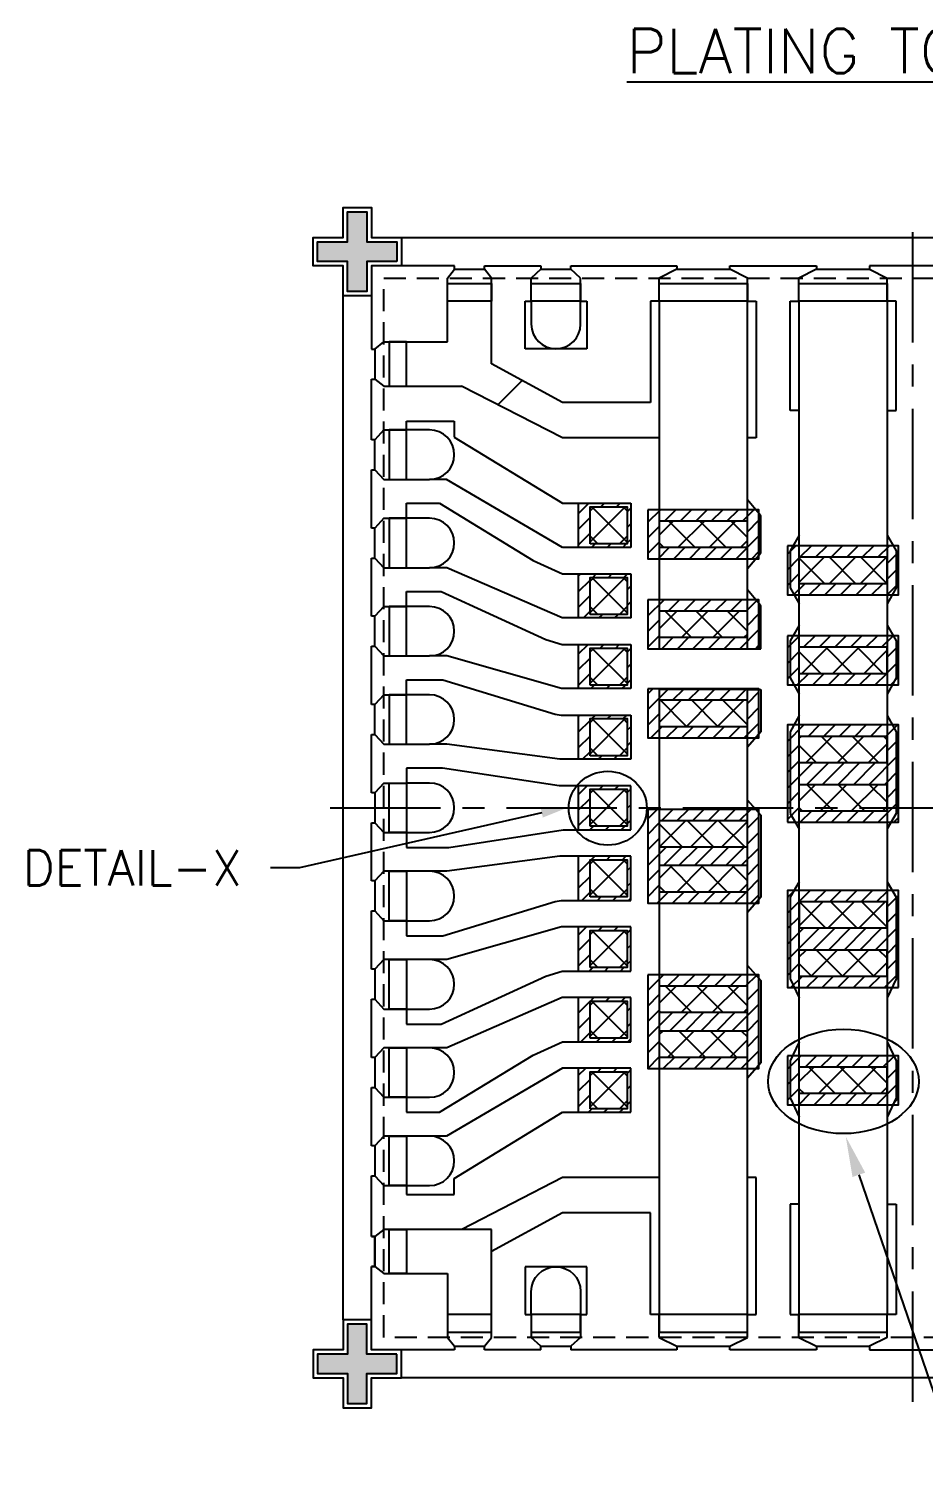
# Model space of a CAD drawing. Extents: x -48 to 208, y -118 to 47.
# Drawn here: x -47.9 to 2.8, y -53.1 to 28.9 of the extents above; entities that cross this region are included whole.
import ezdxf

# ---------------------------------------------------------------- set-up
doc = ezdxf.new("R2010")
doc.units = 0
doc.header["$LTSCALE"] = 5
doc.header["$MEASUREMENT"] = 0
doc.linetypes.add('CENTER', pattern=[2, 1.25, -0.25, 0.25, -0.25])
doc.linetypes.add('HIDDEN', pattern=[0.375, 0.25, -0.125])
doc.layers.get('0').update_dxf_attribs({"linetype": 'CONTINUOUS'})
for name, color, linetype in [('CENTER', 1, 'CENTER'), ('DIM', 3, 'CONTINUOUS'), ('HIDDEN', 6, 'HIDDEN'), ('Layer1', 4, 'CONTINUOUS'), ('SECTION', 6, 'CONTINUOUS')]:
    doc.layers.add(name, color=color, linetype=linetype)
doc.styles.add('ROMANS', font='romans.shx', dxfattribs={"height": 2})
pattern_1 = [(45, (-1464.7433, 254.90217), (-0.44194174, 0.44194174), [])]

msp = doc.modelspace()

# ---------------------------------------------------------------- hatches: boundary and pattern name
at = {"layer": 'Layer1'}
h = msp.add_hatch(dxfattribs=at)
h.set_pattern_fill('ANSI31', color=256, scale=5, style=0)
h.set_pattern_definition(pattern_1)
h.paths.add_polyline_path([(-13.7707, 2.0294), (-16.7207, 2.0294), (-16.7207, -0.4706), (-13.7707, -0.4706)])
h.paths.add_polyline_path([(-16.0707, 1.8294), (-13.9707, 1.8294), (-13.9707, -0.2706), (-16.0707, -0.2706)], flags=16)
h = msp.add_hatch(dxfattribs=at)
h.set_pattern_fill('ANSI31', color=256, scale=5, style=0)
h.set_pattern_definition(pattern_1)
h.paths.add_polyline_path([(1.4186, -8.2567), (1.4186, -5.4807), (-4.8812, -5.4807), (-4.8812, -8.2567)])
h.paths.add_polyline_path([(-4.2312, -7.6067), (-4.2312, -6.1307), (0.7686, -6.1307), (0.7686, -7.6067)], flags=16)
h.paths.add_polyline_path([(1.4186, -3.1591), (1.4186, -0.3831), (-4.8812, -0.3831), (-4.8812, -3.1591)])
h.paths.add_polyline_path([(-4.2312, -2.5091), (-4.2312, -1.0331), (0.7686, -1.0331), (0.7686, -2.5091)], flags=16)
h.paths.add_polyline_path([(-6.5013, 1.6618), (-12.8012, 1.6618), (-12.8012, -1.1142), (-6.5013, -1.1142)])
h.paths.add_polyline_path([(-7.1513, -0.4642), (-12.1512, -0.4642), (-12.1512, 1.0118), (-7.1513, 1.0118)], flags=16)
h.paths.add_polyline_path([(-6.5013, -3.4358), (-12.8012, -3.4358), (-12.8012, -6.2118), (-6.5013, -6.2118)])
h.paths.add_polyline_path([(-7.1513, -5.5618), (-12.1512, -5.5618), (-12.1512, -4.0858), (-7.1513, -4.0858)], flags=16)
h.paths.add_polyline_path([(-6.5013, -8.4835), (-12.8012, -8.4835), (-12.8012, -11.2595), (-6.5013, -11.2595)])
h.paths.add_polyline_path([(-7.1513, -10.6095), (-12.1512, -10.6095), (-12.1512, -9.1335), (-7.1513, -9.1335)], flags=16)
h.paths.add_polyline_path([(-4.8812, -16.0389), (1.4186, -16.0389), (1.4186, -10.5314), (-4.8812, -10.5314)])
h.paths.add_polyline_path([(-4.2312, -11.1814), (0.7686, -11.1814), (0.7686, -12.6574), (-4.2312, -12.6574)], flags=16)
h.paths.add_polyline_path([(-4.2312, -13.9129), (0.7686, -13.9129), (0.7686, -15.3889), (-4.2312, -15.3889)], flags=16)
h.paths.add_polyline_path([(-6.5013, -15.3108), (-12.8012, -15.3108), (-12.8012, -20.6258), (-6.5013, -20.6258)])
h.paths.add_polyline_path([(-7.1513, -17.4368), (-12.1512, -17.4368), (-12.1512, -15.9608), (-7.1513, -15.9608)], flags=16)
h.paths.add_polyline_path([(-7.1513, -18.4997), (-7.1513, -19.9758), (-12.1512, -19.9758), (-12.1512, -18.4997)], flags=16)
h.paths.add_polyline_path([(-4.8812, -25.4052), (1.4186, -25.4052), (1.4186, -19.9006), (-4.8812, -19.9006)])
h.paths.add_polyline_path([(-4.2282, -20.5506), (0.7716, -20.5506), (0.7716, -22.0266), (-4.2282, -22.0266)], flags=16)
h.paths.add_polyline_path([(-4.2312, -23.2791), (0.7686, -23.2791), (0.7686, -24.7552), (-4.2312, -24.7552)], flags=16)
h.paths.add_polyline_path([(-6.5013, -24.6771), (-12.8012, -24.6771), (-12.8012, -29.992), (-6.5013, -29.992)])
h.paths.add_polyline_path([(-7.1513, -26.8031), (-12.1512, -26.8031), (-12.1512, -25.3271), (-7.1513, -25.3271)], flags=16)
h.paths.add_polyline_path([(-7.1513, -27.866), (-7.1513, -29.342), (-12.1512, -29.342), (-12.1512, -27.866)], flags=16)
h.paths.add_polyline_path([(-4.8812, -32.0399), (1.4186, -32.0399), (1.4186, -29.2639), (-4.8812, -29.2639)])
h.paths.add_polyline_path([(-4.2312, -29.9139), (0.7686, -29.9139), (0.7686, -31.3899), (-4.2312, -31.3899)], flags=16)
h = msp.add_hatch(dxfattribs=at)
h.set_pattern_fill('ANSI31', color=256, scale=5, style=0)
h.set_pattern_definition(pattern_1)
h.paths.add_polyline_path([(-13.7707, -1.9706), (-16.7207, -1.9706), (-16.7207, -4.4706), (-13.7707, -4.4706)])
h.paths.add_polyline_path([(-16.0707, -2.1706), (-13.9707, -2.1706), (-13.9707, -4.2706), (-16.0707, -4.2706)], flags=16)
h = msp.add_hatch(dxfattribs=at)
h.set_pattern_fill('ANSI31', color=256, scale=5, style=0)
h.set_pattern_definition(pattern_1)
h.paths.add_polyline_path([(-13.7707, -5.9706), (-16.7207, -5.9706), (-16.7207, -8.4706), (-13.7707, -8.4706)])
h.paths.add_polyline_path([(-16.0707, -6.1706), (-13.9707, -6.1706), (-13.9707, -8.2706), (-16.0707, -8.2706)], flags=16)
h = msp.add_hatch(dxfattribs=at)
h.set_pattern_fill('ANSI31', color=256, scale=5, style=0)
h.set_pattern_definition(pattern_1)
h.paths.add_polyline_path([(-13.7707, -9.9706), (-16.7207, -9.9706), (-16.7207, -12.4706), (-13.7707, -12.4706)])
h.paths.add_polyline_path([(-16.0707, -10.1706), (-13.9707, -10.1706), (-13.9707, -12.2706), (-16.0707, -12.2706)], flags=16)
h = msp.add_hatch(dxfattribs=at)
h.set_pattern_fill('ANSI31', color=256, scale=5, style=0)
h.set_pattern_definition(pattern_1)
h.paths.add_polyline_path([(-13.7707, -13.9706), (-16.7207, -13.9706), (-16.7207, -16.4706), (-13.7707, -16.4706)])
h.paths.add_polyline_path([(-16.0707, -14.1706), (-13.9707, -14.1706), (-13.9707, -16.2706), (-16.0707, -16.2706)], flags=16)
h = msp.add_hatch(dxfattribs=at)
h.set_pattern_fill('ANSI31', color=256, scale=5, style=0)
h.set_pattern_definition(pattern_1)
h.paths.add_polyline_path([(-13.7707, -17.9706), (-16.7207, -17.9706), (-16.7207, -20.4706), (-13.7707, -20.4706)])
h.paths.add_polyline_path([(-16.0707, -18.1706), (-13.9707, -18.1706), (-13.9707, -20.2706), (-16.0707, -20.2706)], flags=16)
h = msp.add_hatch(dxfattribs=at)
h.set_pattern_fill('ANSI31', color=256, scale=5, style=0)
h.set_pattern_definition(pattern_1)
h.paths.add_polyline_path([(-13.7707, -21.9706), (-16.7207, -21.9706), (-16.7207, -24.4706), (-13.7707, -24.4706)])
h.paths.add_polyline_path([(-16.0707, -22.1706), (-13.9707, -22.1706), (-13.9707, -24.2706), (-16.0707, -24.2706)], flags=16)
h = msp.add_hatch(dxfattribs=at)
h.set_pattern_fill('ANSI31', color=256, scale=5, style=0)
h.set_pattern_definition(pattern_1)
h.paths.add_polyline_path([(-13.7707, -25.9706), (-16.7207, -25.9706), (-16.7207, -28.4706), (-13.7707, -28.4706)])
h.paths.add_polyline_path([(-16.0707, -26.1706), (-13.9707, -26.1706), (-13.9707, -28.2706), (-16.0707, -28.2706)], flags=16)
h = msp.add_hatch(dxfattribs=at)
h.set_pattern_fill('ANSI31', color=256, scale=5, style=0)
h.set_pattern_definition(pattern_1)
h.paths.add_polyline_path([(-13.7707, -29.9706), (-16.7207, -29.9706), (-16.7207, -32.4706), (-13.7707, -32.4706)])
h.paths.add_polyline_path([(-16.0707, -30.1706), (-13.9707, -30.1706), (-13.9707, -32.2706), (-16.0707, -32.2706)], flags=16)
at = {"layer": 'SECTION'}
h = msp.add_hatch(color=256, dxfattribs=at)
h.paths.add_polyline_path([(-27.0207, 16.8294), (-28.7207, 16.8294), (-28.7207, 18.5294), (-29.8207, 18.5294), (-29.8207, 16.8294), (-31.5207, 16.8294), (-31.5207, 15.7294), (-29.8207, 15.7294), (-29.8207, 14.0294), (-28.7207, 14.0294), (-28.7207, 15.7294), (-27.0207, 15.7294)])
h.paths.add_polyline_path([(35.9793, 16.8294), (34.2793, 16.8294), (34.2793, 18.5294), (33.1793, 18.5294), (33.1793, 16.8294), (31.4793, 16.8294), (31.4793, 15.7294), (33.1793, 15.7294), (33.1793, 14.0294), (34.2793, 14.0294), (34.2793, 15.7294), (35.9793, 15.7294)])
h = msp.add_hatch(dxfattribs=at)
h.set_pattern_fill('ANSI37', color=256, scale=10, style=0)
h.paths.add_polyline_path([(-13.9707, 1.8294), (-16.0707, 1.8294), (-16.0707, -0.2706), (-13.9707, -0.2706)])
h = msp.add_hatch(dxfattribs=at)
h.set_pattern_fill('ANSI37', color=256, scale=10, style=0)
h.paths.add_polyline_path([(0.7686, -1.0331), (-4.2312, -1.0331), (-4.2312, -2.5091), (0.7686, -2.5091)])
h.paths.add_polyline_path([(0.7686, -6.1307), (-4.2312, -6.1307), (-4.2312, -7.6067), (0.7686, -7.6067)])
h.paths.add_polyline_path([(0.7686, -11.1814), (-4.2312, -11.1814), (-4.2312, -12.6574), (0.7686, -12.6574)])
h.paths.add_polyline_path([(0.7686, -13.9129), (-4.2312, -13.9129), (-4.2312, -15.3889), (0.7686, -15.3889)])
h.paths.add_polyline_path([(0.7716, -20.5506), (-4.2282, -20.5506), (-4.2282, -22.0266), (0.7716, -22.0266)])
h.paths.add_polyline_path([(0.7686, -23.2791), (-4.2312, -23.2791), (-4.2312, -24.7552), (0.7686, -24.7552)])
h.paths.add_polyline_path([(0.7686, -29.9139), (-4.2312, -29.9139), (-4.2312, -31.3899), (0.7686, -31.3899)])
h.paths.add_polyline_path([(-7.1513, -27.866), (-12.1512, -27.866), (-12.1512, -29.342), (-7.1513, -29.342)])
h.paths.add_polyline_path([(-7.1513, -25.3271), (-12.1512, -25.3271), (-12.1512, -26.8031), (-7.1513, -26.8031)])
h.paths.add_polyline_path([(-7.1513, -18.4997), (-12.1512, -18.4997), (-12.1512, -19.9758), (-7.1513, -19.9758)])
h.paths.add_polyline_path([(-7.1513, -15.9608), (-12.1512, -15.9608), (-12.1512, -17.4368), (-7.1513, -17.4368)])
h.paths.add_polyline_path([(-7.1513, -9.1335), (-12.1512, -9.1335), (-12.1512, -10.6095), (-7.1513, -10.6095)])
h.paths.add_polyline_path([(-7.1513, -4.0858), (-12.1512, -4.0858), (-12.1512, -5.5618), (-7.1513, -5.5618)])
h.paths.add_polyline_path([(-7.1513, 1.0118), (-12.1512, 1.0118), (-12.1512, -0.4642), (-7.1513, -0.4642)])
h = msp.add_hatch(dxfattribs=at)
h.set_pattern_fill('ANSI37', color=256, scale=10, style=0)
h.set_pattern_definition([(45, (6e-13, -4), (-0.88388, 0.88388), []), (135, (6e-13, -4), (-0.88388, -0.88388), [])])
h.paths.add_polyline_path([(-13.9707, -2.1706), (-16.0707, -2.1706), (-16.0707, -4.2706), (-13.9707, -4.2706)])
h = msp.add_hatch(dxfattribs=at)
h.set_pattern_fill('ANSI37', color=256, scale=10, style=0)
h.set_pattern_definition([(45, (6e-13, -8), (-0.88388, 0.88388), []), (135, (6e-13, -8), (-0.88388, -0.88388), [])])
h.paths.add_polyline_path([(-13.9707, -6.1706), (-16.0707, -6.1706), (-16.0707, -8.2706), (-13.9707, -8.2706)])
h = msp.add_hatch(dxfattribs=at)
h.set_pattern_fill('ANSI37', color=256, scale=10, style=0)
h.set_pattern_definition([(45, (6e-13, -12), (-0.88388, 0.88388), []), (135, (6e-13, -12), (-0.88388, -0.88388), [])])
h.paths.add_polyline_path([(-13.9707, -10.1706), (-16.0707, -10.1706), (-16.0707, -12.2706), (-13.9707, -12.2706)])
h = msp.add_hatch(dxfattribs=at)
h.set_pattern_fill('ANSI37', color=256, scale=10, style=0)
h.set_pattern_definition([(45, (6e-13, -16), (-0.88388, 0.88388), []), (135, (6e-13, -16), (-0.88388, -0.88388), [])])
h.paths.add_polyline_path([(-13.9707, -14.1706), (-16.0707, -14.1706), (-16.0707, -16.2706), (-13.9707, -16.2706)])
h = msp.add_hatch(dxfattribs=at)
h.set_pattern_fill('ANSI37', color=256, scale=10, style=0)
h.set_pattern_definition([(45, (6e-13, -20), (-0.88388, 0.88388), []), (135, (6e-13, -20), (-0.88388, -0.88388), [])])
h.paths.add_polyline_path([(-13.9707, -18.1706), (-16.0707, -18.1706), (-16.0707, -20.2706), (-13.9707, -20.2706)])
h = msp.add_hatch(dxfattribs=at)
h.set_pattern_fill('ANSI37', color=256, scale=10, style=0)
h.set_pattern_definition([(45, (6e-13, -24), (-0.88388, 0.88388), []), (135, (6e-13, -24), (-0.88388, -0.88388), [])])
h.paths.add_polyline_path([(-13.9707, -22.1706), (-16.0707, -22.1706), (-16.0707, -24.2706), (-13.9707, -24.2706)])
h = msp.add_hatch(dxfattribs=at)
h.set_pattern_fill('ANSI37', color=256, scale=10, style=0)
h.set_pattern_definition([(45, (6e-13, -28), (-0.88388, 0.88388), []), (135, (6e-13, -28), (-0.88388, -0.88388), [])])
h.paths.add_polyline_path([(-13.9707, -26.1706), (-16.0707, -26.1706), (-16.0707, -28.2706), (-13.9707, -28.2706)])
h = msp.add_hatch(dxfattribs=at)
h.set_pattern_fill('ANSI37', color=256, scale=10, style=0)
h.set_pattern_definition([(45, (6e-13, -32), (-0.88388, 0.88388), []), (135, (6e-13, -32), (-0.88388, -0.88388), [])])
h.paths.add_polyline_path([(-13.9707, -30.1706), (-16.0707, -30.1706), (-16.0707, -32.2706), (-13.9707, -32.2706)])
h = msp.add_hatch(color=256, dxfattribs=at)
h.paths.add_polyline_path([(-28.7207, -46.1706), (-28.7207, -44.4706), (-29.8207, -44.4706), (-29.8207, -46.1706), (-31.5207, -46.1706), (-31.5207, -47.2706), (-29.8207, -47.2706), (-29.8207, -48.9706), (-28.7207, -48.9706), (-28.7207, -47.2706), (-27.0207, -47.2706), (-27.0207, -46.1706)])
h.paths.add_polyline_path([(33.1793, -47.2706), (33.1793, -48.9706), (34.2793, -48.9706), (34.2793, -47.2706), (35.9793, -47.2706), (35.9793, -46.1706), (34.2793, -46.1706), (34.2793, -44.4706), (33.1793, -44.4706), (33.1793, -46.1706), (31.4793, -46.1706), (31.4793, -47.2706)])

# ---------------------------------------------------------------- linework, layer by layer
for p, q in [((-26.7707, 17.0794), (31.2293, 17.0794)), ((-28.4707, 15.4794), (-28.4707, 10.7665)), ((-23.7577, 15.4794), (-28.4707, 15.4794)), ((-24.1607, 14.7794), (-23.7577, 15.2794)), ((-24.1607, 11.1694), (-24.1607, 14.7794)), ((-23.7577, 15.2794), (-23.7577, 15.4794)), ((-23.7577, 15.2794), (-22.0577, 15.2794)), ((-22.0577, 15.2794), (-22.0577, 15.4794)), ((-22.0577, 15.4794), (-18.8607, 15.4794)), ((-21.6607, 14.7794), (-22.0577, 15.2794)), ((-21.6607, 9.925), (-21.6607, 14.7794)), ((-18.8607, 15.2794), (-19.4107, 14.7794)), ((-19.4106, 13.4794), (-19.4107, 14.7794)), ((-18.8607, 15.4794), (-18.8607, 15.2794)), ((-18.8607, 15.2794), (-17.1607, 15.2794)), ((-17.1607, 15.2794), (-17.1607, 15.4795)), ((-17.1607, 15.4795), (-11.1509, 15.4794)), ((-16.6107, 14.7794), (-17.1607, 15.2794)), ((-16.6106, 13.4794), (-16.6107, 14.7794)), ((-11.1507, 15.2794), (-12.1507, 14.7794)), ((-12.15, 13.4794), (-12.1507, 14.7794)), ((-11.1509, 15.4794), (-11.1507, 15.2794)), ((-11.1507, 15.2794), (-8.1507, 15.2794)), ((-8.1507, 15.2794), (-8.1507, 15.4794)), ((-8.1507, 15.4794), (-3.2307, 15.4794)), ((-7.1507, 14.7791), (-8.1507, 15.2794)), ((-7.1507, 13.4794), (-7.1507, 14.7791)), ((-3.2307, 15.2794), (-4.2307, 14.7794)), ((-4.2307, 13.4794), (-4.2307, 14.7794)), ((-3.2307, 15.4794), (-3.2307, 15.2794)), ((-3.2307, 15.2794), (-0.2307, 15.2794)), ((4.6893, 15.4794), (-0.2307, 15.4794)), ((-0.2307, 15.4794), (-0.2307, 15.2794)), ((-0.2307, 15.2794), (0.7693, 14.7791)), ((0.7693, 13.4794), (0.7693, 14.7791)), ((-30.0707, -44.2206), (-30.0707, 13.7794)), ((-19.7606, 10.7794), (-19.7606, 13.4794)), ((-19.7606, 13.4794), (-19.4106, 13.4794)), ((-16.6106, 13.4794), (-16.2606, 13.4794)), ((-16.2606, 13.4794), (-16.2606, 10.7794)), ((-12.15, 13.4794), (-12.6507, 13.4794)), ((-12.6507, 13.4794), (-12.6507, 7.7294)), ((-12.15, 13.4794), (-12.1507, -6.2206)), ((-7.1507, -6.2206), (-7.1507, 13.4794)), ((-7.1507, 13.4794), (-6.6507, 13.4794)), ((-6.6507, 13.4794), (-6.6507, 5.7293)), ((-4.7307, 7.2794), (-4.7307, 13.4794)), ((-4.7307, 13.4794), (-4.2307, 13.4794)), ((-4.2307, 13.4794), (-4.2307, -43.9206)), ((0.7693, 13.4794), (0.7693, -43.9206)), ((1.2693, 13.4794), (0.7693, 13.4794)), ((1.2693, 7.2794), (1.2693, 13.4794)), ((-28.4707, 10.7665), (-28.2707, 10.7665)), ((-28.2707, 10.7665), (-27.7707, 11.1694)), ((-28.2707, 10.7665), (-28.2707, 9.0665)), ((-27.7707, 11.1694), (-24.1607, 11.1694)), ((-16.2606, 10.7794), (-19.7606, 10.7794)), ((-17.6304, 7.7294), (-21.6607, 9.925)), ((-28.4707, 5.6265), (-28.4707, 9.0665)), ((-28.4707, 9.0665), (-28.2707, 9.0665)), ((-28.2707, 9.0665), (-27.7707, 8.6694)), ((-27.7707, 8.6694), (-23.3536, 8.6694)), ((-17.6304, 5.7294), (-23.3536, 8.6694)), ((-21.2954, 7.6121), (-19.9185, 8.9888)), ((-12.6507, 7.7294), (-17.6304, 7.7294)), ((-26.4707, 6.1794), (-26.4707, 6.6794)), ((-26.4707, 6.6794), (-23.7707, 6.6794)), ((-23.7707, 6.6794), (-23.7707, 5.7815)), ((-4.2307, 7.2794), (-4.7307, 7.2794)), ((0.7693, 7.2794), (1.2693, 7.2794)), ((-27.7707, 6.1794), (-28.2707, 5.6265)), ((-27.7707, 6.1794), (-26.4707, 6.1794)), ((-25.1707, 6.1794), (-26.4707, 6.1794)), ((-23.7707, 5.7815), (-17.6303, 2.0294)), ((-28.2707, 5.6265), (-28.4707, 5.6265)), ((-28.2707, 3.9265), (-28.2707, 5.6265)), ((-12.1507, 5.7294), (-17.6304, 5.7294)), ((-6.6507, 5.7293), (-7.1512, 5.7293)), ((-28.4707, 0.6265), (-28.4707, 3.9265)), ((-28.4707, 3.9265), (-28.2707, 3.9265)), ((-28.2707, 3.9265), (-27.7707, 3.3794)), ((-27.7707, 3.3794), (-25.1707, 3.3794)), ((-24.2158, 3.3794), (-25.1707, 3.3794)), ((-17.6429, -0.4706), (-24.2158, 3.3794)), ((-26.4707, 1.1794), (-26.4707, 2.0294)), ((-26.4707, 2.0294), (-24.6047, 2.0294)), ((-24.6047, 2.0294), (-19.2922, -1.2052)), ((-17.6303, 2.0294), (-13.7707, 2.0294)), ((-13.7707, 2.0294), (-13.7707, -0.4706)), ((-6.4007, 1.3245), (-7.15, 2.2238)), ((-27.7707, 1.1794), (-28.2707, 0.6265)), ((-27.7707, 1.1794), (-26.4707, 1.1794)), ((-25.1707, 1.1794), (-26.4707, 1.1794)), ((-6.4007, -0.777), (-6.4007, 1.3245)), ((-28.2707, 0.6265), (-28.4707, 0.6265)), ((-28.2707, -1.0735), (-28.2707, 0.6265)), ((-4.23, 0.2291), (-4.7307, -0.6722)), ((0.7681, 0.2291), (1.2688, -0.6722)), ((-13.7707, -0.4706), (-17.6429, -0.4706)), ((-7.15, -1.675), (-6.4007, -0.777)), ((-4.7307, -0.6722), (-4.7307, -2.7696)), ((1.2688, -0.6722), (1.2688, -2.7696)), ((-28.4707, -4.3735), (-28.4707, -1.0735)), ((-28.4707, -1.0735), (-28.2707, -1.0735)), ((-28.2707, -1.0735), (-27.7707, -1.6206)), ((-27.7707, -1.6206), (-25.1707, -1.6206)), ((-24.1857, -1.6206), (-25.1707, -1.6206)), ((-17.6557, -4.4706), (-24.1857, -1.6206)), ((-19.2922, -1.2052), (-17.6402, -1.9706)), ((-17.6402, -1.9706), (-13.7707, -1.9706)), ((-13.7707, -1.9706), (-13.7707, -4.4706)), ((-26.4707, -3.8206), (-26.4707, -2.9706)), ((-26.4707, -2.9706), (-24.5118, -2.9706)), ((-24.5118, -2.9706), (-18.5848, -5.6883)), ((-6.4007, -3.7731), (-7.15, -2.875)), ((-4.7307, -2.7696), (-4.23, -3.6697)), ((1.2688, -2.7696), (0.7681, -3.6697)), ((-27.7707, -3.8206), (-28.2707, -4.3735)), ((-27.7707, -3.8206), (-26.4707, -3.8206)), ((-25.1707, -3.8206), (-26.4707, -3.8206)), ((-6.4007, -6.2206), (-6.4007, -3.7731)), ((-28.2707, -4.3735), (-28.4707, -4.3735)), ((-28.2707, -6.0735), (-28.2707, -4.3735)), ((-13.7707, -4.4706), (-17.6557, -4.4706)), ((-4.23, -4.8697), (-4.7307, -5.7698)), ((0.7681, -4.8697), (1.2688, -5.7698)), ((-18.5848, -5.6883), (-17.6597, -5.9706)), ((-28.4707, -9.3735), (-28.4707, -6.0735)), ((-28.4707, -6.0735), (-28.2707, -6.0735)), ((-28.2707, -6.0735), (-27.7707, -6.6206)), ((-17.6597, -5.9706), (-13.7707, -5.9706)), ((-13.7707, -5.9706), (-13.7707, -8.4706)), ((-12.1507, -6.2206), (-7.1507, -6.2206)), ((-7.1507, -6.2206), (-6.4007, -6.2206)), ((-4.7307, -5.7698), (-4.7307, -7.8672)), ((1.2688, -5.7698), (1.2688, -7.8672)), ((-27.7707, -6.6206), (-25.1707, -6.6206)), ((-24.1889, -6.6206), (-25.1707, -6.6206)), ((-17.6849, -8.4706), (-24.1889, -6.6206)), ((-26.4707, -8.8206), (-26.4707, -7.9706)), ((-26.4707, -7.9706), (-24.4118, -7.9706)), ((-24.4118, -7.9706), (-18.0504, -9.9197)), ((-4.7307, -7.8672), (-4.23, -8.792)), ((1.2688, -7.8672), (0.7681, -8.792)), ((-27.7707, -8.8206), (-28.2707, -9.3735)), ((-27.7707, -8.8206), (-26.4707, -8.8206)), ((-25.1707, -8.8206), (-26.4707, -8.8206)), ((-13.7707, -8.4706), (-17.6849, -8.4706)), ((-7.1507, -8.5206), (-12.1507, -8.5206)), ((-12.1507, -8.5206), (-12.1507, -43.9206)), ((-7.1507, -8.5206), (-6.4007, -8.5206)), ((-7.1507, -43.9206), (-7.1507, -8.5206)), ((-6.4007, -8.5206), (-6.4007, -10.9222)), ((-28.2707, -9.3735), (-28.4707, -9.3735)), ((-28.2707, -11.0735), (-28.2707, -9.3735)), ((-18.0504, -9.9197), (-17.7178, -9.9706)), ((-17.7178, -9.9706), (-13.7707, -9.9706)), ((-13.7707, -9.9706), (-13.7707, -12.4706)), ((-4.23, -9.992), (-4.7307, -10.9168)), ((0.7681, -9.992), (1.2688, -10.9168)), ((-28.4707, -14.3677), (-28.4707, -11.0735)), ((-28.4707, -11.0735), (-28.2707, -11.0735)), ((-28.2707, -11.0735), (-27.7707, -11.6206)), ((-6.4007, -10.9222), (-7.15, -11.7852)), ((-4.7307, -10.9168), (-4.7307, -15.5533)), ((1.2688, -10.9168), (1.2688, -15.5533)), ((-27.7707, -11.6206), (-25.1707, -11.6206)), ((-24.1996, -11.6206), (-25.1707, -11.6206)), ((-17.7818, -12.4706), (-24.1996, -11.6206)), ((-24.4416, -12.9706), (-26.4707, -12.9706)), ((-26.4707, -12.9706), (-26.4707, -13.8206)), ((-17.8322, -13.9706), (-24.4416, -12.9706)), ((-13.7707, -12.4706), (-17.7818, -12.4706)), ((-27.7707, -13.8206), (-28.2707, -14.3677)), ((-27.7707, -13.8206), (-26.4707, -13.8206)), ((-25.1707, -13.8206), (-26.4707, -13.8206)), ((-28.2707, -14.3677), (-28.4707, -14.3677)), ((-28.2707, -14.3677), (-28.2707, -16.0677)), ((-13.7707, -13.9706), (-17.8322, -13.9706)), ((-13.7707, -16.4706), (-13.7707, -13.9706)), ((-7.15, -14.7852), (-6.4007, -15.6481)), ((-4.7307, -15.5533), (-4.23, -16.4182)), ((1.2688, -15.5533), (0.7681, -16.4182)), ((-28.4707, -19.3677), (-28.4707, -16.0677)), ((-28.4707, -16.0677), (-28.2707, -16.0677)), ((-28.2707, -16.0677), (-27.7707, -16.6206)), ((-6.4007, -15.6481), (-6.4007, -20.2885)), ((-27.7707, -16.6206), (-26.4707, -16.6206)), ((-26.4707, -16.6206), (-25.1707, -16.6206)), ((-26.4707, -16.6206), (-26.4707, -17.4706)), ((-24.0744, -17.4706), (-17.5959, -16.4706)), ((-17.5959, -16.4706), (-13.7707, -16.4706)), ((-26.4707, -17.4706), (-24.0744, -17.4706)), ((-17.7818, -17.9706), (-24.1996, -18.8206)), ((-13.7707, -17.9706), (-17.7818, -17.9706)), ((-13.7707, -20.4706), (-13.7707, -17.9706)), ((-27.7707, -18.8206), (-28.2707, -19.3677)), ((-25.1707, -18.8206), (-27.7707, -18.8206)), ((-24.1996, -18.8206), (-25.1707, -18.8206)), ((-28.2707, -19.3677), (-28.4707, -19.3677)), ((-28.2707, -19.3677), (-28.2707, -21.0677)), ((-4.23, -19.4182), (-4.7307, -20.283)), ((0.7681, -19.4182), (1.2688, -20.283)), ((-18.0504, -20.5215), (-17.7178, -20.4706)), ((-17.7178, -20.4706), (-13.7707, -20.4706)), ((-6.4007, -20.2885), (-7.15, -21.1514)), ((-4.7307, -20.283), (-4.7307, -24.9193)), ((1.2688, -20.283), (1.2688, -24.9193)), ((-28.4707, -24.3677), (-28.4707, -21.0677)), ((-28.4707, -21.0677), (-28.2707, -21.0677)), ((-28.2707, -21.0677), (-27.7707, -21.6206)), ((-24.4118, -22.4706), (-18.0504, -20.5215)), ((-27.7707, -21.6206), (-26.4707, -21.6206)), ((-26.4707, -21.6206), (-25.1707, -21.6206)), ((-26.4707, -21.6206), (-26.4707, -22.4706)), ((-17.6849, -21.9706), (-24.1889, -23.8206)), ((-13.7707, -21.9706), (-17.6849, -21.9706)), ((-13.7707, -24.4706), (-13.7707, -21.9706)), ((-26.4707, -22.4706), (-24.4118, -22.4706)), ((-28.2707, -24.3677), (-28.4707, -24.3677)), ((-27.7707, -23.8206), (-28.2707, -24.3677)), ((-28.2707, -24.3677), (-28.2707, -26.0677)), ((-25.1707, -23.8206), (-27.7707, -23.8206)), ((-24.1889, -23.8206), (-25.1707, -23.8206)), ((-18.5848, -24.7529), (-17.6597, -24.4706)), ((-17.6597, -24.4706), (-13.7707, -24.4706)), ((-7.15, -24.1514), (-6.4007, -25.0144)), ((-24.5118, -27.4706), (-18.5848, -24.7529)), ((-6.4007, -25.0144), (-6.4007, -29.6614)), ((-4.7307, -24.9193), (-4.23, -25.9863)), ((1.2688, -24.9193), (0.7681, -25.9863)), ((-28.4707, -29.3677), (-28.4707, -26.0677)), ((-28.4707, -26.0677), (-28.2707, -26.0677)), ((-28.2707, -26.0677), (-27.7707, -26.6206)), ((-17.6557, -25.9706), (-24.1857, -28.8206)), ((-13.7707, -25.9706), (-17.6557, -25.9706)), ((-13.7707, -28.4706), (-13.7707, -25.9706)), ((-27.7707, -26.6206), (-26.4707, -26.6206)), ((-26.4707, -26.6206), (-25.1707, -26.6206)), ((-26.4707, -26.6206), (-26.4707, -27.4706)), ((-26.4707, -27.4706), (-24.5118, -27.4706)), ((-19.2922, -29.236), (-17.6402, -28.4706)), ((-17.6402, -28.4706), (-13.7707, -28.4706)), ((-4.23, -28.4863), (-4.7307, -29.5532)), ((0.7681, -28.4863), (1.2688, -29.5532)), ((-28.2707, -29.3677), (-28.4707, -29.3677)), ((-27.7707, -28.8206), (-28.2707, -29.3677)), ((-28.2707, -29.3677), (-28.2707, -31.0677)), ((-25.1707, -28.8206), (-27.7707, -28.8206)), ((-24.1857, -28.8206), (-25.1707, -28.8206)), ((-24.6047, -32.4706), (-19.2922, -29.236)), ((-17.6429, -29.9706), (-24.2158, -33.8206)), ((-13.7707, -29.9706), (-17.6429, -29.9706)), ((-13.7707, -32.4706), (-13.7707, -29.9706)), ((-6.4007, -29.6614), (-7.15, -30.5431)), ((-4.7307, -29.5532), (-4.7307, -31.6503)), ((1.2688, -29.5532), (1.2688, -31.6503)), ((-28.4707, -34.3677), (-28.4707, -31.0677)), ((-28.4707, -31.0677), (-28.2707, -31.0677)), ((-28.2707, -31.0677), (-27.7707, -31.6206)), ((-27.7707, -31.6206), (-26.4707, -31.6206)), ((-26.4707, -31.6206), (-25.1707, -31.6206)), ((-26.4707, -31.6206), (-26.4707, -32.4706)), ((-4.7307, -31.6503), (-4.23, -32.7518)), ((1.2688, -31.6503), (0.7681, -32.7518)), ((-26.4707, -32.4706), (-24.6047, -32.4706)), ((-23.7707, -36.2227), (-17.6303, -32.4706)), ((-17.6303, -32.4706), (-13.7707, -32.4706)), ((-28.2707, -34.3677), (-28.4707, -34.3677)), ((-27.7707, -33.8206), (-28.2707, -34.3677)), ((-28.2707, -34.3677), (-28.2707, -36.0677)), ((-25.1707, -33.8206), (-27.7707, -33.8206)), ((-24.2158, -33.8206), (-25.1707, -33.8206)), ((-28.4707, -39.5077), (-28.4707, -36.0677)), ((-28.4707, -36.0677), (-28.2707, -36.0677)), ((-28.2707, -36.0677), (-27.7707, -36.6206)), ((-27.7707, -36.6206), (-26.4707, -36.6206)), ((-26.4707, -36.6206), (-25.1707, -36.6206)), ((-26.4707, -36.6206), (-26.4707, -37.1206)), ((-23.7707, -37.1206), (-23.7707, -36.2227)), ((-17.6304, -36.1706), (-23.3487, -39.108)), ((-12.1507, -36.1706), (-17.6304, -36.1706)), ((-6.6507, -36.1705), (-7.1512, -36.1705)), ((-6.6507, -43.9206), (-6.6507, -36.1705)), ((-26.4707, -37.1206), (-23.7707, -37.1206)), ((-4.2307, -37.6706), (-4.7307, -37.6706)), ((-4.7307, -37.6706), (-4.7307, -43.9206)), ((0.7693, -37.6706), (1.2693, -37.6706)), ((1.2693, -37.6706), (1.2693, -43.9206)), ((-17.6304, -38.1706), (-21.6577, -40.3646)), ((-12.6507, -38.1706), (-17.6304, -38.1706)), ((-12.6507, -43.9206), (-12.6507, -38.1706)), ((-27.7707, -39.1106), (-28.2707, -39.5077)), ((-21.6607, -39.1106), (-27.7707, -39.1106)), ((-21.6607, -45.2206), (-21.6607, -39.1106)), ((-28.2707, -39.5077), (-28.4707, -39.5077)), ((-28.4707, -39.5077), (-28.2707, -39.5077)), ((-28.2707, -41.2077), (-28.2707, -39.5077)), ((-28.2707, -39.5077), (-28.2707, -41.2077)), ((-28.4707, -45.9206), (-28.4707, -41.2077)), ((-28.4707, -41.2077), (-28.2707, -41.2077)), ((-28.2707, -41.2077), (-28.4707, -41.2077)), ((-28.2707, -41.2077), (-27.7707, -41.6106)), ((-27.7707, -41.6106), (-24.1607, -41.6106)), ((-24.1607, -41.6106), (-24.1607, -45.2206)), ((-16.2606, -41.2206), (-19.7606, -41.2206)), ((-19.7606, -41.2206), (-19.7606, -43.9206)), ((-16.2606, -43.9206), (-16.2606, -41.2206)), ((-19.7606, -43.9206), (-19.4106, -43.9206)), ((-19.4106, -43.9206), (-19.4107, -45.2206)), ((-16.6106, -43.9206), (-16.6107, -45.2206)), ((-16.6106, -43.9206), (-16.2606, -43.9206)), ((-12.1507, -43.9206), (-12.6507, -43.9206)), ((-12.1507, -45.2206), (-12.1507, -43.9206)), ((-7.1507, -43.9206), (-6.6507, -43.9206)), ((-7.1507, -45.2206), (-7.1507, -43.9206)), ((-4.7307, -43.9206), (-4.2307, -43.9206)), ((-4.2307, -45.2206), (-4.2307, -43.9206)), ((1.2693, -43.9206), (0.7693, -43.9206)), ((0.7693, -45.2206), (0.7693, -43.9206)), ((-23.7577, -45.9206), (-28.4707, -45.9206)), ((-24.1607, -45.2206), (-23.7577, -45.7206)), ((-23.7577, -45.7206), (-23.7577, -45.9206)), ((-23.7577, -45.7206), (-22.0577, -45.7206)), ((-22.0577, -45.7206), (-21.6607, -45.2206)), ((-22.0577, -45.9206), (-22.0577, -45.7206)), ((-18.8607, -45.9206), (-22.0577, -45.9206)), ((-18.8607, -45.7206), (-19.4107, -45.2206)), ((-18.8607, -45.9206), (-18.8607, -45.7206)), ((-18.8607, -45.7206), (-17.1607, -45.7206)), ((-16.6107, -45.2206), (-17.1607, -45.7206)), ((-17.1607, -45.7206), (-17.1607, -45.9207)), ((-11.1507, -45.9206), (-17.1607, -45.9206)), ((-12.1507, -45.2206), (-11.1507, -45.7206)), ((-11.1507, -45.7206), (-8.1507, -45.7206)), ((-11.1507, -45.7206), (-11.1507, -45.9206)), ((-8.1507, -45.7206), (-7.1507, -45.2206)), ((-8.1507, -45.9206), (-8.1507, -45.7206)), ((-3.2307, -45.9206), (-8.1507, -45.9206)), ((-4.2307, -45.2206), (-3.2307, -45.7206)), ((-3.2307, -45.7206), (-3.2307, -45.9206)), ((-3.2307, -45.7206), (-0.2307, -45.7206)), ((0.7693, -45.2206), (-0.2307, -45.7206)), ((-0.2307, -45.7206), (-0.2307, -45.9206)), ((-0.2307, -45.9206), (4.6893, -45.9206)), ((-30.0707, -47.5207), (-30.0707, -47.5206)), ((-30.0707, -47.5207), (-30.0707, -47.5207)), ((31.2293, -47.5206), (-26.7707, -47.5206))]:
    msp.add_line(p, q)
for points in [[(-26.7707, 15.4794), (-28.4707, 15.4794), (-28.4707, 13.7794), (-30.0707, 13.7794), (-30.0707, 15.4794), (-31.7707, 15.4794), (-31.7707, 17.0794), (-30.0707, 17.0794), (-30.0707, 18.7794), (-28.4707, 18.7794), (-28.4707, 17.0794), (-26.7707, 17.0794)], [(-26.4707, 3.3794), (-26.4707, 6.1794), (-27.4707, 6.1794), (-27.4707, 3.3794)], [(-26.4707, -1.6206), (-26.4707, 1.1794), (-27.4707, 1.1794), (-27.4707, -1.6206)], [(-26.4707, -6.6206), (-26.4707, -3.8206), (-27.4707, -3.8206), (-27.4707, -6.6206)], [(-26.4707, -11.6206), (-26.4707, -8.8206), (-27.4707, -8.8206), (-27.4707, -11.6206)], [(-26.4707, -13.8206), (-26.4707, -16.6206), (-27.4707, -16.6206), (-27.4707, -13.8206)], [(-26.4707, -18.8206), (-26.4707, -21.6206), (-27.4707, -21.6206), (-27.4707, -18.8206)], [(-26.4707, -23.8206), (-26.4707, -26.6206), (-27.4707, -26.6206), (-27.4707, -23.8206)], [(-26.4707, -28.8206), (-26.4707, -31.6206), (-27.4707, -31.6206), (-27.4707, -28.8206)], [(-26.4707, -33.8206), (-26.4707, -36.6206), (-27.4707, -36.6206), (-27.4707, -33.8206)], [(-26.7707, -45.9206), (-28.4707, -45.9206), (-28.4707, -44.2206), (-30.0707, -44.2206), (-30.0707, -45.9206), (-31.7707, -45.9206), (-31.7707, -47.5206), (-30.0707, -47.5206), (-30.0707, -49.2206), (-28.4707, -49.2206), (-28.4707, -47.5206), (-26.7707, -47.5206)]]:
    msp.add_lwpolyline(points, close=True)
for points in [[(-21.6607, 13.4794), (-24.1607, 13.4794), (-24.1607, 14.4794), (-21.6607, 14.4794), (-21.6607, 13.4794)], [(-16.6106, 13.4794), (-19.4106, 13.4794), (-19.4106, 14.4794), (-16.6106, 14.4794), (-16.6106, 13.4799)], [(-7.1507, 13.4794), (-12.1507, 13.4794), (-12.1507, 14.4794), (-7.1507, 14.4794), (-7.1507, 13.4799)], [(0.7693, 13.4794), (-4.2307, 13.4794), (-4.2307, 14.4794), (0.7693, 14.4794), (0.7693, 13.4799)], [(-26.4707, 8.6694), (-26.4707, 11.1694), (-27.4707, 11.1694), (-27.4707, 8.6694), (-26.4711, 8.6694)], [(-26.4707, -39.1106), (-26.4707, -41.6106), (-27.4707, -41.6106), (-27.4707, -39.1106), (-26.4707, -39.1106)], [(-21.6607, -43.9206), (-24.1607, -43.9206), (-24.1607, -44.9206), (-21.6607, -44.9206), (-21.6607, -43.9206)], [(-16.6106, -43.9206), (-19.4106, -43.9206), (-19.4106, -44.9206), (-16.6106, -44.9206), (-16.6106, -43.9211)], [(-7.1507, -43.9206), (-12.1507, -43.9206), (-12.1507, -44.9206), (-7.1507, -44.9206), (-7.1507, -43.9211)], [(0.7693, -43.9206), (-4.2307, -43.9206), (-4.2307, -44.9206), (0.7693, -44.9206), (0.7693, -43.9211)]]:
    msp.add_lwpolyline(points)
for points in [[(-19.4106, 13.4794), (-19.4107, 12.1794, 1), (-16.6107, 12.1794), (-16.6106, 13.4794)], [(-19.4106, -43.9206), (-19.4107, -42.6206, -1), (-16.6107, -42.6206), (-16.6106, -43.9206)]]:
    msp.add_lwpolyline(points, format="xyb")
for centre in [(-25.1707, 4.7794), (-25.1707, -0.2206), (-25.1707, -5.2206), (-25.1707, -10.2206), (-25.1707, -15.2206), (-25.1707, -20.2206), (-25.1707, -25.2206), (-25.1707, -30.2206), (-25.1707, -35.2206)]:
    msp.add_arc(centre, 1.4, 270, 90)
msp.add_point((2.2293, -15.2206))
msp.add_point((2.2293, -15.2206))
msp.add_point((2.2293, -15.2206))
msp.add_point((2.2293, -15.2206))
msp.add_point((2.2293, -15.2206))
msp.add_point((2.2293, -15.2206))
msp.add_point((2.2293, -15.2206))
msp.add_point((2.2293, -15.2206))
msp.add_point((2.2293, -15.2206))
msp.add_point((2.2293, -15.2206))
msp.add_point((2.2293, -15.2206))
msp.add_point((2.2293, -15.2206))
msp.add_point((2.2293, -15.2206))
msp.add_point((2.2293, -15.2206))
msp.add_point((2.2293, -15.2206))
msp.add_point((2.2293, -15.2206))
msp.add_point((2.2293, -15.2206))
msp.add_point((2.2293, -15.2206))
msp.add_point((2.2293, -15.2206))
msp.add_point((2.2293, -15.2206))
msp.add_point((2.2293, -15.2206))
msp.add_point((2.2293, -15.2206))
msp.add_point((2.2293, -15.2206))
msp.add_point((2.2293, -15.2206))
msp.add_point((2.2293, -15.2206))
msp.add_point((2.2293, -15.2206))
msp.add_point((2.2293, -15.2206))
msp.add_point((2.2293, -15.2206))
msp.add_point((2.2293, -15.2206))
msp.add_point((2.2293, -15.2206))
msp.add_point((2.2293, -15.2206))
msp.add_point((2.2293, -15.2206))
msp.add_point((2.2293, -15.2206))
msp.add_point((2.2293, -15.2206))
msp.add_point((2.2293, -15.2206))
msp.add_point((2.2293, -15.2206))
msp.add_point((2.2293, -15.2206))
msp.add_point((2.2293, -15.2206))
msp.add_point((2.2293, -15.2206))
msp.add_point((2.2293, -15.2206))
msp.add_point((2.2293, -15.2206))
msp.add_point((2.2293, -15.2206))
msp.add_point((2.2293, -15.2206))
msp.add_point((2.2293, -15.2206))
msp.add_point((2.2293, -15.2206))
msp.add_point((2.2293, -15.2206))
msp.add_point((2.2293, -15.2206))
msp.add_point((2.2293, -15.2206))
msp.add_point((2.2293, -15.2206))
msp.add_point((2.2293, -15.2206))
msp.add_point((2.2293, -15.2206))
msp.add_point((2.2293, -15.2206))
msp.add_point((2.2293, -15.2206))
msp.add_point((2.2293, -15.2206))
msp.add_point((2.2293, -15.2206))
msp.add_point((2.2293, -15.2206))
msp.add_point((2.2293, -15.2206))
msp.add_point((2.2293, -15.2206))
msp.add_point((2.2293, -15.2206))
msp.add_point((2.2293, -15.2206))
msp.add_point((2.2293, -15.2206))
msp.add_point((2.2293, -15.2206))
msp.add_point((2.2293, -15.2206))
msp.add_point((2.2293, -15.2206))
msp.add_point((2.2293, -15.2206))
msp.add_point((2.2293, -15.2206))
msp.add_point((2.2293, -15.2206))
msp.add_point((2.2293, -15.2206))
msp.add_point((2.2293, -15.2206))
msp.add_point((2.2293, -15.2206))
msp.add_point((2.2293, -15.2206))
msp.add_point((2.2293, -15.2206))
msp.add_point((2.2293, -15.2206))
msp.add_point((2.2293, -15.2206))
msp.add_point((2.2293, -15.2206))
msp.add_point((2.2293, -15.2206))
msp.add_point((2.2293, -15.2206))
msp.add_point((2.2293, -15.2206))
msp.add_point((2.2293, -15.2206))
msp.add_point((2.2293, -15.2206))
msp.add_point((2.2293, -15.2206))
msp.add_point((2.2293, -15.2206))
msp.add_point((2.2293, -15.2206))
msp.add_point((2.2293, -15.2206))
msp.add_point((2.2293, -15.2206))
msp.add_point((2.2293, -15.2206))
msp.add_point((2.2293, -15.2206))
msp.add_point((2.2293, -15.2206))
msp.add_point((2.2293, -15.2206))
msp.add_point((2.2293, -15.2206))
msp.add_point((2.2293, -15.2206))
msp.add_point((2.2293, -15.2206))
msp.add_point((2.2293, -15.2206))
msp.add_point((2.2293, -15.2206))
msp.add_point((2.2293, -15.2206))
msp.add_point((2.2293, -15.2206))
msp.add_point((2.2293, -15.2206))
msp.add_point((2.2293, -15.2206))
msp.add_point((2.2293, -15.2206))
msp.add_point((2.2293, -15.2206))
msp.add_point((2.2293, -15.2206))
msp.add_point((2.2293, -15.2206))
msp.add_point((2.2293, -15.2206))
msp.add_point((2.2293, -15.2206))
msp.add_point((2.2293, -15.2206))
msp.add_point((2.2293, -15.2206))
msp.add_point((2.2293, -15.2206))
msp.add_point((2.2293, -15.2206))
msp.add_point((2.2293, -15.2206))
msp.add_point((2.2293, -15.2206))
msp.add_point((2.2293, -15.2206))
msp.add_point((2.2293, -15.2206))
msp.add_point((2.2293, -15.2206))
msp.add_point((2.2293, -15.2206))
msp.add_point((2.2293, -15.2206))
msp.add_point((2.2293, -15.2206))
msp.add_point((2.2293, -15.2206))
msp.add_point((2.2293, -15.2206))
msp.add_point((2.2293, -15.2206))
msp.add_point((2.2293, -15.2206))
msp.add_point((2.2293, -15.2206))
msp.add_point((2.2293, -15.2206))
msp.add_point((2.2293, -15.2206))
msp.add_point((2.2293, -15.2206))
msp.add_point((2.2293, -15.2206))
msp.add_point((2.2293, -15.2206))
msp.add_point((2.2293, -15.2206))
msp.add_point((2.2293, -15.2206))
msp.add_point((2.2293, -15.2206))
msp.add_point((2.2293, -15.2206))
msp.add_point((2.2293, -15.2206))
msp.add_point((2.2293, -15.2206))
msp.add_point((2.2293, -15.2206))
msp.add_point((2.2293, -15.2206))
msp.add_point((2.2293, -15.2206))
msp.add_point((2.2293, -15.2206))
msp.add_point((2.2293, -15.2206))
msp.add_point((2.2293, -15.2206))
msp.add_point((2.2293, -15.2206))
msp.add_point((2.2293, -15.2206))
msp.add_point((2.2293, -15.2206))
msp.add_point((2.2293, -15.2206))
msp.add_point((2.2293, -15.2206))
msp.add_point((2.2293, -15.2206))
msp.add_point((2.2293, -15.2206))
msp.add_point((2.2293, -15.2206))
msp.add_point((2.2293, -15.2206))
msp.add_point((2.2293, -15.2206))
msp.add_point((2.2293, -15.2206))
msp.add_point((2.2293, -15.2206))
msp.add_point((2.2293, -15.2206))
msp.add_point((2.2293, -15.2206))
msp.add_point((2.2293, -15.2206))
msp.add_point((2.2293, -15.2206))
msp.add_point((2.2293, -15.2206))
msp.add_point((2.2293, -15.2206))
msp.add_point((2.2293, -15.2206))
msp.add_point((2.2293, -15.2206))
msp.add_point((2.2293, -15.2206))
msp.add_point((2.2293, -15.2206))
msp.add_point((2.2293, -15.2206))
msp.add_point((2.2293, -15.2206))
msp.add_point((2.2293, -15.2206))
msp.add_point((2.2293, -15.2206))
msp.add_point((2.2293, -15.2206))
msp.add_point((2.2293, -15.2206))
msp.add_point((2.2293, -15.2206))
msp.add_point((2.2293, -15.2206))
msp.add_point((2.2293, -15.2206))
msp.add_point((2.2293, -15.2206))
msp.add_point((2.2293, -15.2206))
msp.add_point((2.2293, -15.2206))
msp.add_point((2.2293, -15.2206))
msp.add_point((2.2293, -15.2206))
msp.add_point((2.2293, -15.2206))
msp.add_point((2.2293, -15.2206))
msp.add_point((2.2293, -15.2206))
msp.add_point((2.2293, -15.2206))
msp.add_point((2.2293, -15.2206))
msp.add_point((2.2293, -15.2206))
msp.add_point((2.2293, -15.2206))
msp.add_point((2.2293, -15.2206))
msp.add_point((2.2293, -15.2206))
msp.add_point((2.2293, -15.2206))
msp.add_point((2.2293, -15.2206))
msp.add_point((2.2293, -15.2206))
msp.add_point((2.2293, -15.2206))
msp.add_point((2.2293, -15.2206))
msp.add_point((2.2293, -15.2206))
msp.add_point((2.2293, -15.2206))
msp.add_point((2.2293, -15.2206))
msp.add_point((2.2293, -15.2206))
msp.add_point((2.2293, -15.2206))
msp.add_point((2.2293, -15.2206))
msp.add_point((2.2293, -15.2206))
msp.add_point((2.2293, -15.2206))
msp.add_point((2.2293, -15.2206))
msp.add_point((2.2293, -15.2206))
msp.add_point((2.2293, -15.2206))
at = {"layer": 'CENTER', "color": 1, "linetype": 'CENTER'}
for p, q in [((2.2293, -48.864), (2.2293, 18.4228)), ((-30.8074, -15.2206), (35.2661, -15.2206))]:
    msp.add_line(p, q, dxfattribs=at)
at = {"layer": 'CENTER'}
msp.add_point((2.2293, -15.2206), dxfattribs=at)
msp.add_point((2.2293, -15.2206), dxfattribs=at)
at = {"layer": 'DIM'}
for p, q in [((-18.8084, -15.5151), (-32.5418, -18.6234)), ((-32.5418, -18.6234), (-34.1903, -18.6234)), ((-0.8386, -36.0117), (5.0369, -53.1318))]:
    msp.add_line(p, q, dxfattribs=at)
for centre, major_axis, ratio in [((-15.0694, -15.2454), (2.2144, 0), 0.945208), ((-1.7091, -30.7234), (4.2721, 0), 0.6923333)]:
    msp.add_ellipse(centre, major_axis=major_axis, ratio=ratio, start_param=-3.141592653589793, end_param=3.141592653589793, dxfattribs=at)
for points in [[(-18.8653, -15.2545), (-18.7515, -15.7756), (-17.2451, -15.1736)], [(-1.199, -36.1354), (-0.4783, -35.8881), (-1.5807, -33.8495)]]:
    msp.add_solid(points, dxfattribs=at)
at = {"layer": 'HIDDEN'}
msp.add_lwpolyline([(-27.7707, 14.7795), (32.2294, 14.7795), (32.2294, -45.2207), (-27.7707, -45.2207)], close=True, dxfattribs=at)
at = {"layer": 'Layer1'}
for p, q in [((-16.7207, -0.4706), (-16.7207, 2.0294)), ((-16.7207, -4.4706), (-16.7207, -1.9706)), ((-16.7207, -8.4706), (-16.7207, -5.9706)), ((-16.7207, -12.4706), (-16.7207, -9.9706)), ((-16.7207, -16.4706), (-16.7207, -13.9706)), ((-16.7207, -20.4706), (-16.7207, -17.9706)), ((-16.7207, -24.4706), (-16.7207, -21.9706)), ((-16.7207, -28.4706), (-16.7207, -25.9706)), ((-16.7207, -32.4706), (-16.7207, -29.9706))]:
    msp.add_line(p, q, dxfattribs=at)
for points in [[(-12.8012, 1.6618), (-12.8012, -1.1142), (-6.5013, -1.1142), (-6.5013, 1.6618)], [(-4.8812, -0.3831), (-4.8812, -3.1591), (1.4186, -3.1591), (1.4186, -0.3831)], [(-12.8012, -3.4358), (-12.8012, -6.2118), (-6.5013, -6.2118), (-6.5013, -3.4358)], [(-4.8812, -5.4807), (-4.8812, -8.2567), (1.4186, -8.2567), (1.4186, -5.4807)], [(-12.8012, -8.4835), (-12.8012, -11.2595), (-6.5013, -11.2595), (-6.5013, -8.4835)], [(-4.8812, -16.0389), (1.4186, -16.0389), (1.4186, -10.5314), (-4.8812, -10.5314)], [(-12.8012, -15.3108), (-12.8012, -20.6258), (-6.5013, -20.6258), (-6.5013, -15.3108)], [(1.4186, -25.4052), (1.4186, -19.9006), (-4.8812, -19.9006), (-4.8812, -25.4052)], [(-12.8012, -24.6771), (-12.8012, -29.992), (-6.5013, -29.992), (-6.5013, -24.6771)], [(-4.8812, -29.2639), (-4.8812, -32.0399), (1.4186, -32.0399), (1.4186, -29.2639)]]:
    msp.add_lwpolyline(points, close=True, dxfattribs=at)
at = {"layer": 'SECTION'}
for points in [[(-27.0207, 15.7294), (-28.7207, 15.7294), (-28.7207, 14.0294), (-29.8207, 14.0294), (-29.8207, 15.7294), (-31.5207, 15.7294), (-31.5207, 16.8294), (-29.8207, 16.8294), (-29.8207, 18.5294), (-28.7207, 18.5294), (-28.7207, 16.8294), (-27.0207, 16.8294)], [(-16.0707, -0.2706), (-16.0707, 1.8294), (-13.9707, 1.8294), (-13.9707, -0.2706)], [(-12.1512, 1.0118), (-12.1512, -0.4642), (-7.1513, -0.4642), (-7.1513, 1.0118)], [(-4.2312, -1.0331), (-4.2312, -2.5091), (0.7686, -2.5091), (0.7686, -1.0331)], [(-16.0707, -4.2706), (-16.0707, -2.1706), (-13.9707, -2.1706), (-13.9707, -4.2706)], [(-12.1512, -4.0858), (-12.1512, -5.5618), (-7.1513, -5.5618), (-7.1513, -4.0858)], [(-16.0707, -8.2706), (-16.0707, -6.1706), (-13.9707, -6.1706), (-13.9707, -8.2706)], [(-4.2312, -6.1307), (-4.2312, -7.6067), (0.7686, -7.6067), (0.7686, -6.1307)], [(-12.1512, -9.1335), (-12.1512, -10.6095), (-7.1513, -10.6095), (-7.1513, -9.1335)], [(-16.0707, -12.2706), (-16.0707, -10.1706), (-13.9707, -10.1706), (-13.9707, -12.2706)], [(-4.2312, -11.1814), (-4.2312, -12.6574), (0.7686, -12.6574), (0.7686, -11.1814)], [(-4.2312, -13.9129), (-4.2312, -15.3889), (0.7686, -15.3889), (0.7686, -13.9129)], [(-16.0707, -16.2706), (-16.0707, -14.1706), (-13.9707, -14.1706), (-13.9707, -16.2706)], [(-12.1512, -15.9608), (-12.1512, -17.4368), (-7.1513, -17.4368), (-7.1513, -15.9608)], [(-16.0707, -20.2706), (-16.0707, -18.1706), (-13.9707, -18.1706), (-13.9707, -20.2706)], [(-12.1512, -18.4997), (-12.1512, -19.9758), (-7.1513, -19.9758), (-7.1513, -18.4997)], [(-4.2282, -20.5506), (-4.2282, -22.0266), (0.7716, -22.0266), (0.7716, -20.5506)], [(-16.0707, -24.2706), (-16.0707, -22.1706), (-13.9707, -22.1706), (-13.9707, -24.2706)], [(-4.2312, -23.2791), (-4.2312, -24.7552), (0.7686, -24.7552), (0.7686, -23.2791)], [(-12.1512, -25.3271), (-12.1512, -26.8031), (-7.1513, -26.8031), (-7.1513, -25.3271)], [(-16.0707, -28.2706), (-16.0707, -26.1706), (-13.9707, -26.1706), (-13.9707, -28.2706)], [(-12.1512, -27.866), (-12.1512, -29.342), (-7.1513, -29.342), (-7.1513, -27.866)], [(-16.0707, -32.2706), (-16.0707, -30.1706), (-13.9707, -30.1706), (-13.9707, -32.2706)], [(-4.2312, -29.9139), (-4.2312, -31.3899), (0.7686, -31.3899), (0.7686, -29.9139)], [(-27.0207, -46.1706), (-28.7207, -46.1706), (-28.7207, -44.4706), (-29.8207, -44.4706), (-29.8207, -46.1706), (-31.5207, -46.1706), (-31.5207, -47.2706), (-29.8207, -47.2706), (-29.8207, -48.9706), (-28.7207, -48.9706), (-28.7207, -47.2706), (-27.0207, -47.2706)]]:
    msp.add_lwpolyline(points, close=True, dxfattribs=at)

# ---------------------------------------------------------------- texts
at = {"style": 'ROMANS'}
msp.add_text('%%UPLATING TOP SIDE%%U', height=2.5, dxfattribs=at).set_placement((-13.9971, 26.3953))
at = {"layer": 'DIM', "insert": (-35.7951, -17.6181), "char_height": 2, "attachment_point": 3, "style": 'ROMANS'}
msp.add_mtext('DETAIL-{\\Fromans.shx|c0;X}', dxfattribs=at)

doc.saveas('drawing.dxf')
